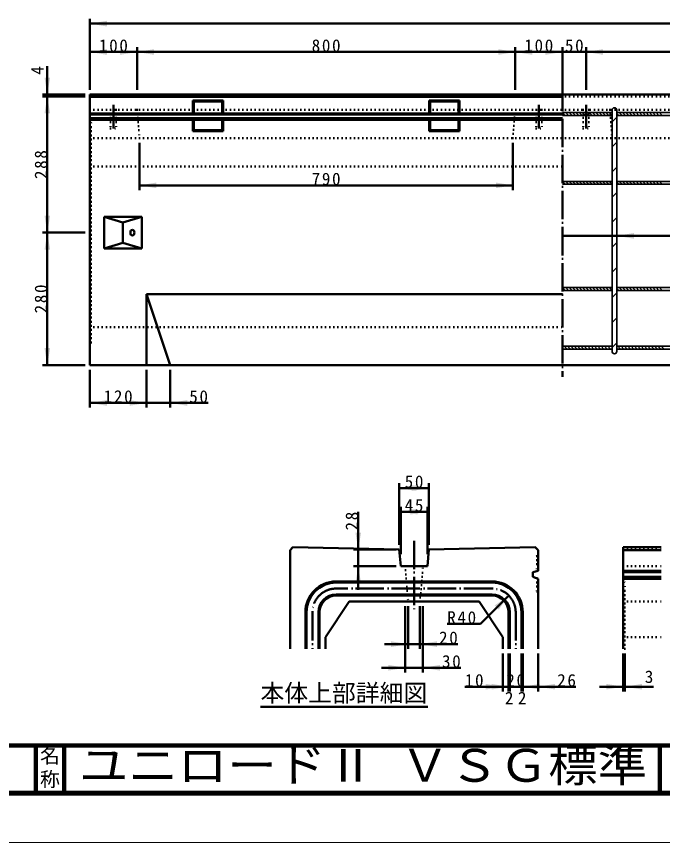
# Model space of a CAD drawing. Units: millimetres, scale not verified. Extents: x -2102 to 2102, y -1485 to 1485.
# Drawn here: x -323 to 1043, y -1485 to 261 of the extents above; entities that cross this region are included whole.
import ezdxf
from ezdxf.enums import TextEntityAlignment as Align

# ---------------------------------------------------------------- set-up
doc = ezdxf.new("R2010")
doc.units = ezdxf.units.MM
doc.header["$LTSCALE"] = 5
doc.linetypes.add('DOTTED', pattern=[1.75, 0.25, -1.5])
doc.linetypes.add('LONG_DASHED_DOTTED', pattern=[15.25, 12, -1.5, 0.25, -1.5])
doc.layers.add('0-0_V-nasSTD', color=7, linetype='Continuous', lineweight=35)
doc.layers.add('0-1_0', color=7, linetype='Continuous', lineweight=50)
doc.styles.add('ＭＳ ゴシック', font='')
doc.styles.get('ＭＳ ゴシック').set_extended_font_data('MS Gothic')

msp = doc.modelspace()

# ---------------------------------------------------------------- linework, layer by layer
at = {"layer": '0-0_V-nasSTD', "linetype": 'DOTTED', "lineweight": 50}
for p, q in [((-124.15, 64.38), (-124.15, 24.38)), ((-112.15, 64.38), (-112.15, 24.38)), ((-68.15, 64.38), (-63.15, 4.38)), ((726.85, 4.38), (731.85, 64.38)), ((775.85, 64.38), (775.85, 24.38)), ((787.85, 64.38), (787.85, 24.38)), ((875.85, 64.38), (875.85, 24.38)), ((887.85, 64.38), (887.85, 24.38)), ((931.85, 64.38), (936.85, 4.38)), ((-124.15, 24.38), (-112.15, 24.38)), ((775.85, 24.38), (787.85, 24.38)), ((875.85, 24.38), (887.85, 24.38)), ((499.086, -900.624), (505.336, -975.624)), ((530.336, -975.624), (536.586, -900.624))]:
    msp.add_line(p, q, dxfattribs=at)
at = {"layer": '0-0_V-nasSTD'}
for p, q in [((831.85, 58.38), (936.85, 58.38)), ((831.85, 58.364), (837.834, 52.38)), ((838.905, 58.38), (844.905, 52.38)), ((845.976, 58.38), (851.976, 52.38)), ((853.047, 58.38), (859.047, 52.38)), ((860.118, 58.38), (866.118, 52.38)), ((867.189, 58.38), (873.189, 52.38)), ((874.26, 58.38), (880.26, 52.38)), ((881.331, 58.38), (887.331, 52.38)), ((888.402, 58.38), (894.402, 52.38)), ((895.473, 58.38), (901.473, 52.38)), ((902.545, 58.38), (908.545, 52.38)), ((909.616, 58.38), (915.616, 52.38)), ((916.687, 58.38), (922.687, 52.38)), ((923.758, 58.38), (929.758, 52.38)), ((930.829, 58.38), (936.829, 52.38)), ((936.85, -446.62), (936.85, 63.38)), ((946.85, 63.38), (946.85, -446.62)), ((946.85, 58.38), (1216.85, 58.38)), ((946.85, 56.501), (950.971, 52.38)), ((952.042, 58.38), (958.042, 52.38)), ((959.113, 58.38), (965.113, 52.38)), ((966.184, 58.38), (972.184, 52.38)), ((973.255, 58.38), (979.255, 52.38)), ((980.326, 58.38), (986.326, 52.38)), ((987.397, 58.38), (993.397, 52.38)), ((994.468, 58.38), (1000.468, 52.38)), ((1001.539, 58.38), (1007.539, 52.38)), ((1008.611, 58.38), (1014.611, 52.38)), ((1015.682, 58.38), (1021.682, 52.38)), ((1022.753, 58.38), (1028.753, 52.38)), ((1029.824, 58.38), (1035.824, 52.38)), ((1036.895, 58.38), (1042.895, 52.38)), ((831.85, 52.38), (936.85, 52.38)), ((936.85, 38.728), (946.85, 48.728)), ((946.85, 52.38), (1216.85, 52.38)), ((936.85, -14.305), (946.85, -4.305)), ((936.85, -67.338), (946.85, -57.338)), ((831.85, -87.174), (936.85, -87.174)), ((831.85, -87.191), (837.834, -93.174)), ((838.905, -87.174), (844.905, -93.174)), ((845.976, -87.174), (851.976, -93.174)), ((853.047, -87.174), (859.047, -93.174)), ((860.118, -87.174), (866.118, -93.174)), ((867.189, -87.174), (873.189, -93.174)), ((874.26, -87.174), (880.26, -93.174)), ((881.331, -87.174), (887.331, -93.174)), ((888.402, -87.174), (894.402, -93.174)), ((895.473, -87.174), (901.473, -93.174)), ((902.545, -87.174), (908.545, -93.174)), ((909.616, -87.174), (915.616, -93.174)), ((916.687, -87.174), (922.687, -93.174)), ((923.758, -87.174), (929.758, -93.174)), ((930.829, -87.174), (936.829, -93.174)), ((946.85, -87.174), (1216.85, -87.174)), ((952.042, -87.174), (958.042, -93.174)), ((959.113, -87.174), (965.113, -93.174)), ((966.184, -87.174), (972.184, -93.174)), ((973.255, -87.174), (979.255, -93.174)), ((980.326, -87.174), (986.326, -93.174)), ((987.397, -87.174), (993.397, -93.174)), ((994.468, -87.174), (1000.468, -93.174)), ((1001.539, -87.174), (1007.539, -93.174)), ((1008.611, -87.174), (1014.611, -93.174)), ((1015.682, -87.174), (1021.682, -93.174)), ((1022.753, -87.174), (1028.753, -93.174)), ((1029.824, -87.174), (1035.824, -93.174)), ((1036.895, -87.174), (1042.895, -93.174)), ((831.85, -93.174), (936.85, -93.174)), ((946.85, -89.053), (950.971, -93.174)), ((946.85, -93.174), (1216.85, -93.174)), ((936.85, -120.371), (946.85, -110.371)), ((936.85, -173.404), (946.85, -163.404)), ((936.85, -226.437), (946.85, -216.437)), ((936.85, -279.47), (946.85, -269.47)), ((831.85, -311.62), (936.85, -311.62)), ((831.85, -311.636), (837.834, -317.62)), ((838.905, -311.62), (844.905, -317.62)), ((845.976, -311.62), (851.976, -317.62)), ((853.047, -311.62), (859.047, -317.62)), ((860.118, -311.62), (866.118, -317.62)), ((867.189, -311.62), (873.189, -317.62)), ((874.26, -311.62), (880.26, -317.62)), ((881.331, -311.62), (887.331, -317.62)), ((888.402, -311.62), (894.402, -317.62)), ((895.473, -311.62), (901.473, -317.62)), ((902.545, -311.62), (908.545, -317.62)), ((909.616, -311.62), (915.616, -317.62)), ((916.687, -311.62), (922.687, -317.62)), ((923.758, -311.62), (929.758, -317.62)), ((930.829, -311.62), (936.829, -317.62)), ((946.85, -311.62), (1216.85, -311.62)), ((946.85, -313.499), (950.971, -317.62)), ((952.042, -311.62), (958.042, -317.62)), ((959.113, -311.62), (965.113, -317.62)), ((966.184, -311.62), (972.184, -317.62)), ((973.255, -311.62), (979.255, -317.62)), ((980.326, -311.62), (986.326, -317.62)), ((987.397, -311.62), (993.397, -317.62)), ((994.468, -311.62), (1000.468, -317.62)), ((1001.539, -311.62), (1007.539, -317.62)), ((1008.611, -311.62), (1014.611, -317.62)), ((1015.682, -311.62), (1021.682, -317.62)), ((1022.753, -311.62), (1028.753, -317.62)), ((1029.824, -311.62), (1035.824, -317.62)), ((1036.895, -311.62), (1042.895, -317.62)), ((831.85, -317.62), (936.85, -317.62)), ((936.85, -332.503), (946.85, -322.503)), ((946.85, -317.62), (1216.85, -317.62)), ((936.85, -385.536), (946.85, -375.536)), ((831.85, -435.62), (936.85, -435.62)), ((835.626, -435.62), (841.626, -441.62)), ((842.697, -435.62), (848.697, -441.62)), ((849.768, -435.62), (855.768, -441.62)), ((856.839, -435.62), (862.839, -441.62)), ((863.91, -435.62), (869.91, -441.62)), ((870.981, -435.62), (876.981, -441.62)), ((878.052, -435.62), (884.052, -441.62)), ((885.123, -435.62), (891.123, -441.62)), ((892.194, -435.62), (898.194, -441.62)), ((899.265, -435.62), (905.265, -441.62)), ((906.336, -435.62), (912.336, -441.62)), ((913.407, -435.62), (919.407, -441.62)), ((920.478, -435.62), (926.478, -441.62)), ((927.55, -435.62), (933.55, -441.62)), ((934.621, -435.62), (936.85, -437.849)), ((936.85, -438.569), (946.85, -428.569)), ((946.85, -435.62), (1216.85, -435.62)), ((948.763, -435.62), (954.763, -441.62)), ((955.834, -435.62), (961.834, -441.62)), ((962.905, -435.62), (968.905, -441.62)), ((969.976, -435.62), (975.976, -441.62)), ((977.047, -435.62), (983.047, -441.62)), ((984.118, -435.62), (990.118, -441.62)), ((991.189, -435.62), (997.189, -441.62)), ((998.26, -435.62), (1004.26, -441.62)), ((1005.331, -435.62), (1011.331, -441.62)), ((1012.402, -435.62), (1018.402, -441.62)), ((1019.473, -435.62), (1025.473, -441.62)), ((1026.545, -435.62), (1032.545, -441.62)), ((1033.616, -435.62), (1039.616, -441.62)), ((1040.687, -435.62), (1046.687, -441.62)), ((831.85, -438.915), (834.555, -441.62)), ((831.85, -441.62), (936.85, -441.62)), ((946.85, -440.778), (947.692, -441.62)), ((946.85, -441.62), (1216.85, -441.62))]:
    msp.add_line(p, q, dxfattribs=at)
at = {"layer": '0-0_V-nasSTD', "lineweight": 50}
msp.add_line((1934.85, -202.397), (831.85, -202.397), dxfattribs=at)
at = {"layer": '0-0_V-nasSTD', "lineweight": 100}
for p, q in [((-282.5, -1280), (-282.5, -1380)), ((-222.5, -1280), (-222.5, -1380)), ((1037.5, -1280), (1037.5, -1380)), ((-1997.5, -1380), (1997.5, -1380))]:
    msp.add_line(p, q, dxfattribs=at)
at = {"layer": '0-0_V-nasSTD', "lineweight": 18}
for points in [[(-2102.5, -1485), (-2102.5, 1485), (2102.5, 1485), (2102.5, -1485)], [(-2002.5, -1385), (-2002.5, 1385), (2002.5, 1385), (2002.5, -1385)]]:
    msp.add_lwpolyline(points, close=True, dxfattribs=at)
at = {"layer": '0-0_V-nasSTD'}
for centre, start, end in [((941.85, 63.38), 0, 180), ((941.85, -446.62), 180, 0)]:
    msp.add_arc(centre, 5, start, end, dxfattribs=at)
for points in [[(-168.15, 246.38), (-132.15, 240.38), (-132.15, 252.38)], [(-168.15, 186.38), (-132.15, 180.38), (-132.15, 192.38)], [(-104.15, 180.38), (-104.15, 192.38), (-68.15, 186.38)], [(-68.15, 186.38), (-32.15, 180.38), (-32.15, 192.38)], [(695.85, 180.38), (695.85, 192.38), (731.85, 186.38)], [(731.85, 186.38), (767.85, 180.38), (767.85, 192.38)], [(795.85, 180.38), (795.85, 192.38), (831.85, 186.38)], [(881.85, 186.38), (917.85, 180.38), (917.85, 192.38)], [(-264.15, 132.38), (-258.15, 96.38), (-252.15, 132.38)], [(-264.15, 56.38), (-258.15, 92.38), (-252.15, 56.38)], [(-63.15, -95.62), (-27.15, -101.62), (-27.15, -89.62)], [(690.85, -101.62), (690.85, -89.62), (726.85, -95.62)], [(-264.15, -159.62), (-258.15, -195.62), (-252.15, -159.62)], [(-264.15, -231.62), (-258.15, -195.62), (-252.15, -231.62)], [(946.85, -202.397), (982.85, -208.397), (982.85, -196.397)], [(-264.15, -439.62), (-258.15, -475.62), (-252.15, -439.62)], [(-168.15, -555.62), (-132.15, -561.62), (-132.15, -549.62)], [(-84.15, -561.62), (-84.15, -549.62), (-48.15, -555.62)], [(1.85, -555.62), (37.85, -561.62), (37.85, -549.62)], [(486.586, -735.624), (522.586, -741.624), (522.586, -729.624)], [(513.086, -741.624), (513.086, -729.624), (549.086, -735.624)], [(489.711, -785.624), (525.711, -791.624), (525.711, -779.624)], [(509.961, -791.624), (509.961, -779.624), (545.961, -785.624)], [(393.711, -829.624), (399.711, -865.624), (405.711, -829.624)], [(393.711, -936.624), (399.711, -900.624), (405.711, -936.624)], [(688.493, -983.982), (696.978, -992.467), (718.191, -962.769)], [(469.336, -1071.624), (469.336, -1059.624), (505.336, -1065.624)], [(530.336, -1065.624), (566.336, -1071.624), (566.336, -1059.624)], [(463.086, -1121.624), (463.086, -1109.624), (499.086, -1115.624)], [(536.586, -1115.624), (572.586, -1121.624), (572.586, -1109.624)], [(669.336, -1161.624), (669.336, -1149.624), (705.336, -1155.624)], [(681.836, -1161.624), (681.836, -1149.624), (717.836, -1155.624)], [(747.836, -1155.624), (783.836, -1161.624), (783.836, -1149.624)], [(780.336, -1155.624), (816.336, -1161.624), (816.336, -1149.624)], [(924.336, -1161.624), (924.336, -1149.624), (960.336, -1155.624)], [(964.086, -1155.624), (1000.086, -1161.624), (1000.086, -1149.624)]]:
    msp.add_solid(points, dxfattribs=at)
at = {"layer": '0-1_0'}
for p, q in [((-168.15, 106.38), (-168.15, 256.38)), ((-168.15, 246.38), (1831.85, 246.38)), ((-68.15, 106.38), (-68.15, 196.38)), ((731.85, 106.38), (731.85, 196.38)), ((831.85, 106.38), (831.85, 196.38)), ((881.85, 106.38), (881.85, 196.38)), ((-168.15, 186.38), (-68.15, 186.38)), ((-68.15, 186.38), (731.85, 186.38)), ((731.85, 186.38), (831.85, 186.38)), ((831.85, 186.38), (881.85, 186.38)), ((881.85, 186.38), (1781.85, 186.38)), ((-258.15, 156.38), (-258.15, 96.38)), ((-178.15, 96.38), (-268.15, 96.38)), ((-178.15, 92.38), (-268.15, 92.38)), ((-258.15, 92.38), (-258.15, 96.38)), ((-168.15, 96.38), (-168.15, -475.62)), ((-168.15, 96.38), (1831.85, 96.38)), ((-168.15, 91.38), (831.85, 91.38)), ((49.55, 83.68), (114.15, 83.68)), ((49.55, 83.68), (51.85, 81.38)), ((49.55, 83.68), (49.55, 56.395)), ((51.85, 81.38), (111.85, 81.38)), ((51.85, 81.38), (51.85, 56.395)), ((111.85, 81.38), (114.15, 83.68)), ((111.85, 81.38), (111.85, 56.395)), ((114.15, 83.68), (114.15, 56.395)), ((549.55, 83.68), (614.15, 83.68)), ((549.55, 83.68), (551.85, 81.38)), ((549.55, 83.68), (549.55, 56.395)), ((551.85, 81.38), (611.85, 81.38)), ((551.85, 81.38), (551.85, 56.395)), ((611.85, 81.38), (614.15, 83.68)), ((611.85, 81.38), (611.85, 56.395)), ((614.15, 83.68), (614.15, 56.395)), ((-168.15, 56.395), (831.85, 56.395)), ((-168.15, 54.38), (831.85, 54.38)), ((-168.15, 46.38), (831.85, 46.38)), ((-168.15, 43.022), (831.85, 43.022)), ((49.55, 43.022), (49.55, 19.08)), ((51.85, 43.022), (51.85, 21.38)), ((111.85, 43.022), (111.85, 21.38)), ((114.15, 43.022), (114.15, 19.08)), ((549.55, 43.022), (549.55, 19.08)), ((551.85, 43.022), (551.85, 21.38)), ((611.85, 43.022), (611.85, 21.38)), ((614.15, 43.022), (614.15, 19.08)), ((49.55, 19.08), (51.85, 21.38)), ((49.55, 19.08), (114.15, 19.08)), ((51.85, 21.38), (111.85, 21.38)), ((111.85, 21.38), (114.15, 19.08)), ((549.55, 19.08), (551.85, 21.38)), ((549.55, 19.08), (614.15, 19.08)), ((551.85, 21.38), (611.85, 21.38)), ((611.85, 21.38), (614.15, 19.08)), ((-63.15, -5.62), (-63.15, -105.62)), ((726.85, -5.62), (726.85, -105.62)), ((-63.15, -95.62), (726.85, -95.62)), ((-138.15, -162.12), (-138.15, -229.12)), ((-138.15, -162.12), (-58.15, -162.12)), ((-98.15, -174.12), (-98.15, -217.12)), ((-58.15, -162.12), (-58.15, -229.12)), ((-178.15, -195.62), (-268.15, -195.62)), ((-138.15, -229.12), (-58.15, -229.12)), ((-48.15, -325.62), (-48.15, -475.62)), ((-48.15, -325.62), (1.85, -475.62)), ((-48.15, -325.62), (831.85, -325.62)), ((-178.15, -475.62), (-268.15, -475.62)), ((-168.15, -475.62), (1831.85, -475.62)), ((-168.15, -485.62), (-168.15, -565.62)), ((-48.15, -485.62), (-48.15, -565.62)), ((1.85, -485.62), (1.85, -565.62)), ((81.85, -555.62), (1.85, -555.62)), ((486.586, -855.624), (486.586, -725.624)), ((486.586, -855.624), (486.586, -725.624)), ((549.086, -855.624), (549.086, -725.624)), ((486.586, -735.624), (549.086, -735.624)), ((399.711, -785.624), (399.711, -865.624)), ((489.711, -875.624), (489.711, -775.624)), ((489.711, -785.624), (545.961, -785.624)), ((545.961, -875.624), (545.961, -775.624)), ((255.336, -866.874), (255.336, -1075.624)), ((479.711, -865.624), (389.711, -865.624)), ((399.711, -900.624), (399.711, -865.624)), ((486.586, -865.624), (489.711, -900.624)), ((549.086, -865.624), (545.961, -900.624)), ((780.336, -910.605), (780.336, -866.874)), ((960.336, -1075.624), (960.336, -860.624)), ((960.336, -860.624), (1040.336, -860.624)), ((960.336, -866.874), (1040.336, -866.874)), ((479.711, -900.624), (389.711, -900.624)), ((399.711, -950.624), (399.711, -900.624)), ((489.711, -900.624), (545.961, -900.624)), ((769.086, -913.124), (780.336, -910.605)), ((769.086, -923.124), (769.086, -913.124)), ((769.086, -923.124), (780.336, -927.322)), ((960.336, -910.605), (1040.336, -910.605)), ((960.336, -913.124), (1040.336, -913.124)), ((960.336, -923.124), (1040.336, -923.124)), ((682.836, -933.124), (352.836, -933.124)), ((682.836, -935.624), (352.836, -935.624)), ((780.336, -927.322), (780.336, -1075.624)), ((960.336, -927.322), (1040.336, -927.322)), ((380.336, -975.624), (330.336, -1050.624)), ((682.836, -960.624), (352.836, -960.624)), ((682.836, -963.124), (352.836, -963.124)), ((380.336, -975.624), (655.336, -975.624)), ((655.336, -975.624), (705.336, -1050.624)), ((658.087, -1022.873), (718.191, -962.769)), ((499.086, -985.624), (499.086, -1125.624)), ((505.336, -985.624), (505.336, -1075.624)), ((530.336, -985.624), (530.336, -1075.624)), ((536.586, -985.624), (536.586, -1125.624)), ((287.836, -998.124), (287.836, -1075.624)), ((290.336, -998.124), (290.336, -1075.624)), ((315.336, -998.124), (315.336, -1075.624)), ((317.836, -998.124), (317.836, -1075.624)), ((717.836, -1075.624), (717.836, -998.124)), ((720.336, -998.124), (720.336, -1075.624)), ((745.336, -998.124), (745.336, -1075.624)), ((747.836, -1075.624), (747.836, -998.124)), ((658.087, -1022.873), (588.087, -1022.873)), ((330.336, -1050.624), (330.336, -1075.624)), ((705.336, -1050.624), (705.336, -1075.624)), ((455.336, -1065.624), (505.336, -1065.624)), ((505.336, -1065.624), (530.336, -1065.624)), ((610.336, -1065.624), (530.336, -1065.624)), ((705.336, -1085.624), (705.336, -1165.624)), ((717.836, -1085.624), (717.836, -1165.624)), ((720.336, -1085.624), (720.336, -1165.624)), ((745.336, -1085.624), (745.336, -1165.624)), ((747.836, -1085.624), (747.836, -1165.624)), ((780.336, -1085.624), (780.336, -1165.624)), ((960.336, -1085.624), (960.336, -1165.624)), ((964.086, -1085.624), (964.086, -1165.624)), ((449.086, -1115.624), (499.086, -1115.624)), ((499.086, -1115.624), (536.586, -1115.624)), ((616.586, -1115.624), (536.586, -1115.624)), ((625.336, -1155.624), (705.336, -1155.624)), ((705.336, -1155.624), (717.836, -1155.624)), ((860.336, -1155.624), (780.336, -1155.624)), ((910.336, -1155.624), (960.336, -1155.624)), ((960.336, -1155.624), (964.086, -1155.624)), ((1024.086, -1155.624), (964.086, -1155.624)), ((192.868, -1198.458), (546.877, -1198.458))]:
    msp.add_line(p, q, dxfattribs=at)
at = {"layer": '0-1_0', "linetype": 'LONG_DASHED_DOTTED'}
for p, q in [((831.85, 121.38), (831.85, -500.62)), ((-118.15, 74.38), (-118.15, 24.38)), ((781.85, 74.38), (781.85, 24.38)), ((881.85, 74.38), (881.85, 24.38)), ((517.836, -846.874), (517.836, -994.374)), ((682.836, -948.124), (352.836, -948.124)), ((302.836, -998.124), (302.836, -1075.624)), ((732.836, -998.124), (732.836, -1075.624))]:
    msp.add_line(p, q, dxfattribs=at)
at = {"layer": '0-1_0', "linetype": 'DOTTED'}
for p, q in [((-168.15, 92.38), (1831.85, 92.38)), ((-168.15, 64.38), (1831.85, 64.38)), ((-165.15, 36.38), (-168.15, 38.38)), ((-165.15, -427.62), (-165.15, 36.38)), ((-168.15, 14.38), (-165.15, 16.38)), ((-168.15, 4.38), (1831.85, 4.38)), ((-168.15, -55.62), (831.85, -55.62)), ((-168.15, -395.62), (831.85, -395.62)), ((-168.15, -405.62), (-165.15, -407.62)), ((-165.15, -427.62), (-168.15, -429.62)), ((960.336, -865.624), (1040.336, -865.624)), ((777.461, -879.374), (780.336, -876.499)), ((777.461, -879.374), (777.461, -911.249)), ((960.336, -900.624), (1040.336, -900.624)), ((964.086, -935.624), (960.336, -933.124)), ((964.086, -1075.624), (964.086, -935.624)), ((960.336, -963.124), (964.086, -960.624)), ((960.336, -975.624), (1040.336, -975.624)), ((960.336, -1050.624), (1040.336, -1050.624))]:
    msp.add_line(p, q, dxfattribs=at)
at = {"layer": '0-1_0', "lineweight": 100}
msp.add_line((-1997.5, -1280), (1997.5, -1280), dxfattribs=at)
at = {"layer": '0-1_0'}
for points in [[(-258.15, -475.62), (-258.15, -195.62), (-258.15, 92.38)], [(-138.15, -162.12), (-98.15, -174.12), (-58.15, -162.12)], [(-138.15, -229.12), (-98.15, -217.12), (-58.15, -229.12)], [(-168.15, -555.62), (-48.15, -555.62), (1.85, -555.62)], [(486.586, -865.624), (261.586, -860.624), (255.336, -866.874)], [(549.086, -865.624), (774.086, -860.624), (780.336, -866.874)], [(717.836, -1155.624), (720.336, -1155.624), (745.336, -1155.624), (747.836, -1155.624), (780.336, -1155.624)]]:
    msp.add_lwpolyline(points, dxfattribs=at)
at = {"layer": '0-1_0', "linetype": 'DOTTED'}
msp.add_lwpolyline([(777.461, -926.249), (777.461, -954.374), (780.336, -957.249)], dxfattribs=at)
at = {"layer": '0-1_0'}
for centre, radius, start, end in [((352.836, -998.124), 65, 90, 180), ((352.836, -998.124), 62.5, 90, 180), ((682.836, -998.124), 65, 0, 90), ((682.836, -998.124), 62.5, 0, 90), ((352.836, -998.124), 37.5, 90, 180), ((352.836, -998.124), 35, 90, 180), ((682.836, -998.124), 37.5, 0, 90), ((682.836, -998.124), 35, 0, 90)]:
    msp.add_arc(centre, radius, start, end, dxfattribs=at)
at = {"layer": '0-1_0', "linetype": 'LONG_DASHED_DOTTED'}
for centre, start, end in [((352.836, -998.124), 90, 180), ((682.836, -998.124), 0, 90)]:
    msp.add_arc(centre, 50, start, end, dxfattribs=at)
at = {"layer": '0-1_0'}
msp.add_ellipse((-78.15, -195.62), major_axis=(0, 6), ratio=0.707107, dxfattribs=at)

# ---------------------------------------------------------------- texts
at = {"layer": '0-0_V-nasSTD', "style": 'ＭＳ ゴシック'}
msp.add_text('4', height=26.39, rotation=90, dxfattribs=at).set_placement((-258.15, 138.38), align=Align.BOTTOM_LEFT)
for s, height, p in [('3', 26.39, (1006.086, -1155.624)), ('本体上部詳細図', 36.95, (192.868, -1198.458)), ('2', 26.39, (710.086, -1200.624)), ('2', 26.39, (737.586, -1200.624)), ('名', 30.79, (-273.518, -1326.001)), ('称', 30.79, (-273.524, -1375.99))]:
    msp.add_text(s, height=height, dxfattribs=at).set_placement(p, align=Align.BOTTOM_LEFT)
at = {"layer": '0-0_V-nasSTD', "style": 'ＭＳ ゴシック', "width": 1.1}
msp.add_text('ユニロードⅡ ＶＳＧ標準', height=69.65, dxfattribs=at).set_placement((-191, -1377.53), align=Align.BOTTOM_LEFT)
at = {"layer": '0-0_V-nasSTD', "char_height": 26.39, "attachment_point": 7, "style": 'ＭＳ ゴシック'}
for s, insert in [('\\T1.2;100', (-148.75, 186.38)), ('\\T1.2;800', (301.25, 186.38)), ('\\T1.2;100', (751.25, 186.38)), ('\\T1.2;50', (837.05, 186.38)), ('\\T1.2;790', (301.25, -95.62)), ('\\T1.2;120', (-138.75, -555.62)), ('\\T1.2;50', (42.25, -555.623)), ('\\T1.2;50', (498.036, -735.624)), ('\\T1.2;45', (498.036, -785.624)), ('\\T1.2;R40', (588.087, -1022.873)), ('\\T1.2;20', (570.736, -1065.624)), ('\\T1.2;30', (576.986, -1115.624)), ('\\T1.2;10', (625.336, -1155.624)), ('\\T1.2;20', (713.036, -1155.624)), ('\\T1.2;26', (820.736, -1155.624))]:
    msp.add_mtext(s, dxfattribs=dict(at, insert=insert))
at = {"layer": '0-0_V-nasSTD', "char_height": 26.39, "attachment_point": 7, "rotation": 90, "style": 'ＭＳ ゴシック'}
for s, insert in [('\\T1.2;288', (-258.15, -82.22)), ('\\T1.2;280', (-258.15, -366.22)), ('\\T1.2;28', (399.714, -825.224))]:
    msp.add_mtext(s, dxfattribs=dict(at, insert=insert))

doc.saveas('drawing.dxf')
